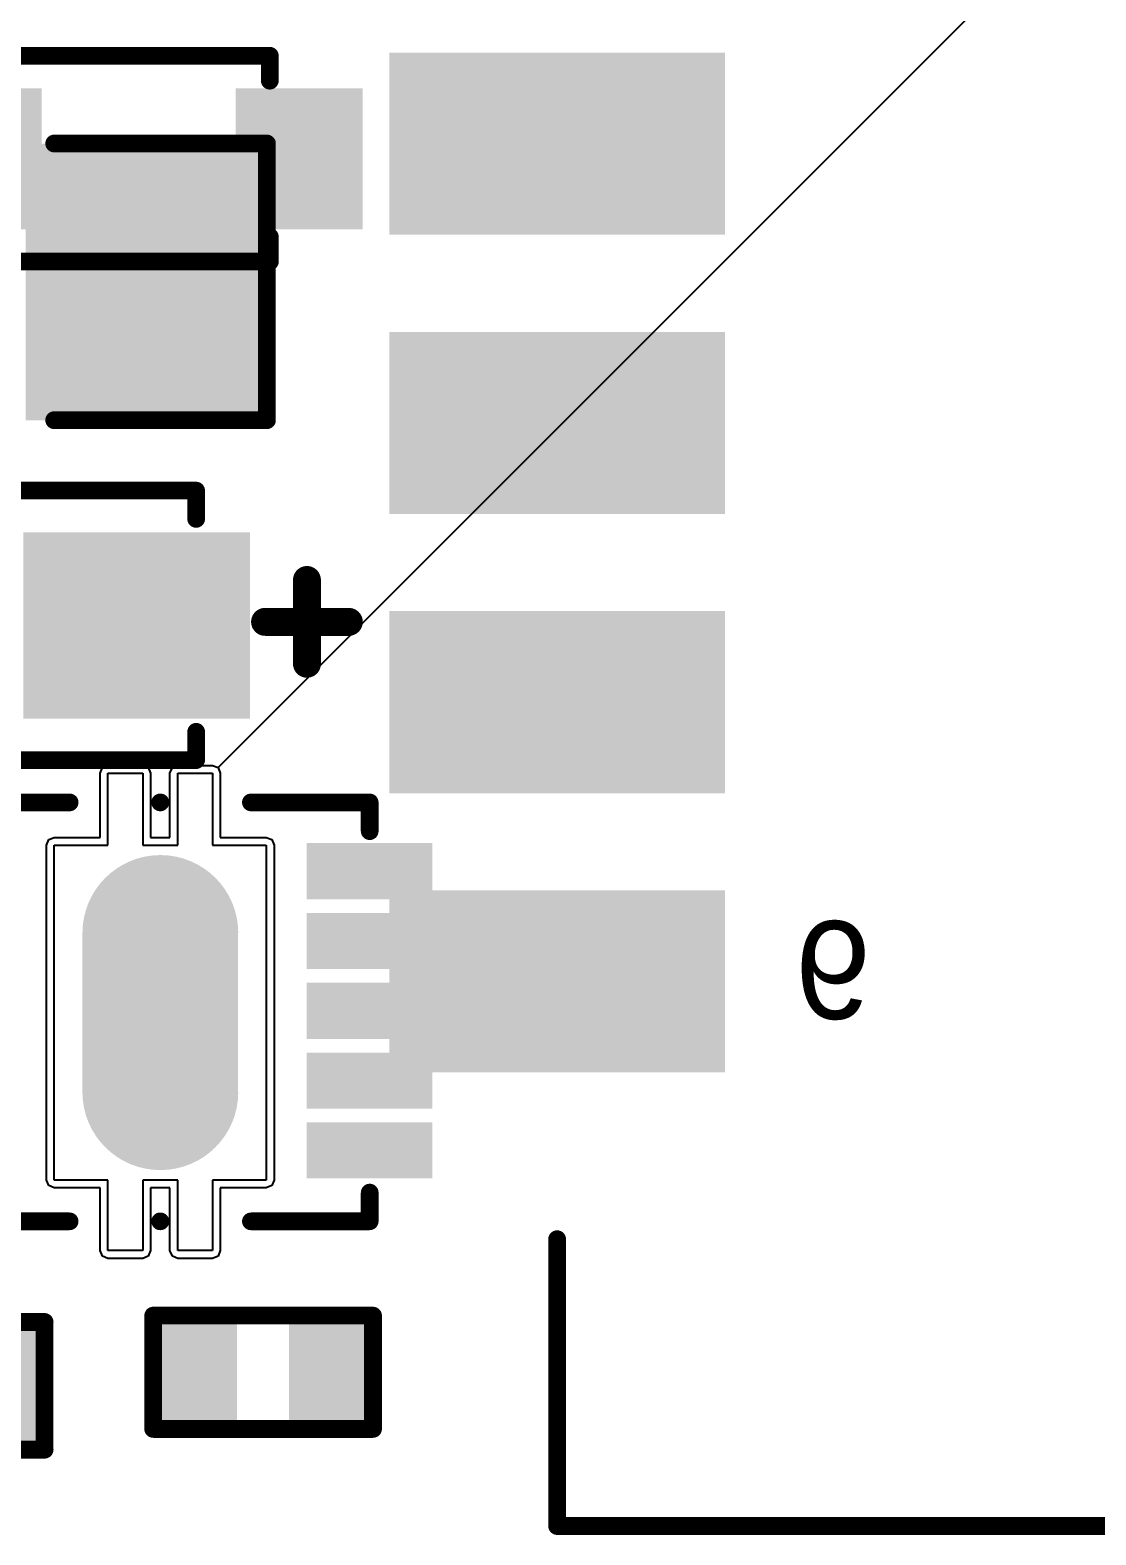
# Model space of a CAD drawing. Header units: inches. Extents: x -5 to 5450, y -4 to 5452.
# Drawn here: x 12.56 to 20.2, y 8.12 to 18.9 of the extents above; entities that cross this region are included whole.
import ezdxf

# ---------------------------------------------------------------- set-up
doc = ezdxf.new("R2010")
doc.units = ezdxf.units.IN
for name, color, linetype in [('Bottom Layer', 5, 'Continuous'), ('Bottom Overlay', 54, 'Continuous'), ('Bottom Paste', 16, 'Continuous'), ('Bottom Solder', 6, 'Continuous'), ('Top Layer', 1, 'Continuous'), ('Top Overlay', 2, 'Continuous'), ('Top Paste', 8, 'Continuous'), ('Top Solder', 216, 'Continuous')]:
    doc.layers.add(name, color=color, linetype=linetype)
doc.styles.add('Arial', font='', dxfattribs={"height": 0.2})
doc.styles.get('Arial').set_extended_font_data('Arial')

# ---------------------------------------------------------------- blocks, each defined once
blk = doc.blocks.new('VSON_10_EP_3_3__9')
at = {"layer": 'Top Layer'}
for points in [[(1.1, 1.154), (1.9, 1.154), (1.9, 0.854), (1.1, 0.854)], [(1.1, 0.654), (1.9, 0.654), (1.9, 0.354), (1.1, 0.354)], [(1.1, 0.154), (1.9, 0.154), (1.9, -0.146), (1.1, -0.146)], [(1.1, -0.346), (1.9, -0.346), (1.9, -0.646), (1.1, -0.646)], [(1.1, -0.846), (1.9, -0.846), (1.9, -1.146), (1.1, -1.146)]]:
    blk.add_hatch(color=1, dxfattribs=at).paths.add_polyline_path(points)
h = blk.add_hatch(color=1, dxfattribs=at)
edge = h.paths.add_edge_path()
edge.add_arc((0.002, -0.579), 0.456, 180, 360)
edge.add_line((0.458, -0.579), (0.458, 0.561))
edge.add_arc((0.002, 0.561), 0.456, 0, 180)
edge.add_line((-0.454, 0.561), (-0.454, -0.579))
at = {"layer": 'Top Paste'}
for points in [[(1.1, 1.154), (1.9, 1.154), (1.9, 0.854), (1.1, 0.854)], [(1.1, 0.654), (1.9, 0.654), (1.9, 0.354), (1.1, 0.354)], [(1.1, 0.154), (1.9, 0.154), (1.9, -0.146), (1.1, -0.146)], [(1.1, -0.346), (1.9, -0.346), (1.9, -0.646), (1.1, -0.646)], [(1.1, -0.846), (1.9, -0.846), (1.9, -1.146), (1.1, -1.146)]]:
    blk.add_hatch(color=8, dxfattribs=at).paths.add_polyline_path(points)
h = blk.add_hatch(color=8, dxfattribs=at)
edge = h.paths.add_edge_path()
edge.add_arc((0.002, -0.579), 0.456, 180, 360)
edge.add_line((0.458, -0.579), (0.458, 0.561))
edge.add_arc((0.002, 0.561), 0.456, 0, 180)
edge.add_line((-0.454, 0.561), (-0.454, -0.579))
at = {"layer": 'Top Solder'}
for points in [[(1.049, 1.205), (1.951, 1.205), (1.951, 0.803), (1.049, 0.803)], [(1.049, 0.705), (1.951, 0.705), (1.951, 0.303), (1.049, 0.303)], [(1.049, 0.205), (1.951, 0.205), (1.951, -0.197), (1.049, -0.197)], [(1.049, -0.295), (1.951, -0.295), (1.951, -0.697), (1.049, -0.697)], [(1.049, -0.795), (1.951, -0.795), (1.951, -1.197), (1.049, -1.197)]]:
    blk.add_hatch(color=216, dxfattribs=at).paths.add_polyline_path(points)
h = blk.add_hatch(color=216, dxfattribs=at)
edge = h.paths.add_edge_path()
edge.add_arc((0.002, -0.579), 0.558, 180, 360)
edge.add_line((0.559, -0.579), (0.559, 0.561))
edge.add_arc((0.002, 0.561), 0.558, 0, 180)
edge.add_line((-0.556, 0.561), (-0.556, -0.579))
at = {"layer": 'Top Layer'}
for p, q in [((-0.374, 1.191), (-0.374, 1.706)), ((-0.374, 1.706), (-0.124, 1.706)), ((-0.124, 1.706), (-0.124, 1.191)), ((0.126, 1.191), (0.126, 1.706)), ((0.126, 1.706), (0.376, 1.706)), ((0.376, 1.706), (0.376, 1.191)), ((-0.759, 1.191), (-0.759, 1.191)), ((-0.759, 1.191), (-0.374, 1.191)), ((-0.759, 0.886), (-0.759, 1.191)), ((-0.124, 1.191), (0.126, 1.191)), ((0.376, 1.191), (0.761, 1.191)), ((0.761, 1.191), (0.761, -1.209)), ((-0.759, -1.209), (-0.759, 0.886)), ((-0.759, 0.886), (-0.759, 0.886)), ((-0.374, -1.209), (-0.759, -1.209)), ((-0.374, -1.714), (-0.374, -1.209)), ((0.126, -1.209), (-0.124, -1.209)), ((-0.124, -1.209), (-0.124, -1.714)), ((0.126, -1.714), (0.126, -1.209)), ((0.761, -1.209), (0.376, -1.209)), ((0.376, -1.209), (0.376, -1.714)), ((-0.124, -1.714), (-0.374, -1.714)), ((0.376, -1.714), (0.126, -1.714))]:
    blk.add_line(p, q, dxfattribs=at)
at = {"layer": 'Top Overlay'}
for points in [[(-1.499, 1.496, 0.127, 0.127, 0), (-0.648, 1.496, 0.127, 0.127, 0)], [(0.001, 1.496, 0.127, 0.127, 0), (0.002, 1.496, 0.127, 0.127, 0)], [(0.651, 1.496, 0.127, 0.127, 0), (1.501, 1.496, 0.127, 0.127, 0)], [(1.501, 1.29, 0.127, 0.127, 0), (1.501, 1.496, 0.127, 0.127, 0)], [(1.501, -1.504, 0.127, 0.127, 0), (1.501, -1.298, 0.127, 0.127, 0)], [(-1.499, -1.504, 0.127, 0.127, 0), (-0.648, -1.504, 0.127, 0.127, 0)], [(0.001, -1.504, 0.127, 0.127, 0), (0.002, -1.504, 0.127, 0.127, 0)], [(0.651, -1.504, 0.127, 0.127, 0), (1.501, -1.504, 0.127, 0.127, 0)]]:
    blk.add_lwpolyline(points, format="xyseb", dxfattribs=at)
for points in [[(-0.679, 1.496, 0.0635, 0.0635, 1), (-0.616, 1.496, 0.0635, 0.0635, 1)], [(-0.031, 1.496, 0.0635, 0.0635, 1), (0.032, 1.496, 0.0635, 0.0635, 1)], [(-0.029, 1.496, 0.0635, 0.0635, 1), (0.034, 1.496, 0.0635, 0.0635, 1)], [(0.619, 1.496, 0.0635, 0.0635, 1), (0.682, 1.496, 0.0635, 0.0635, 1)], [(1.47, 1.496, 0.0635, 0.0635, 1), (1.533, 1.496, 0.0635, 0.0635, 1)], [(1.47, 1.496, 0.0635, 0.0635, 1), (1.533, 1.496, 0.0635, 0.0635, 1)], [(1.47, 1.29, 0.0635, 0.0635, 1), (1.533, 1.29, 0.0635, 0.0635, 1)], [(1.47, -1.298, 0.0635, 0.0635, 1), (1.533, -1.298, 0.0635, 0.0635, 1)], [(-0.679, -1.504, 0.0635, 0.0635, 1), (-0.616, -1.504, 0.0635, 0.0635, 1)], [(-0.031, -1.504, 0.0635, 0.0635, 1), (0.032, -1.504, 0.0635, 0.0635, 1)], [(-0.029, -1.504, 0.0635, 0.0635, 1), (0.034, -1.504, 0.0635, 0.0635, 1)], [(0.619, -1.504, 0.0635, 0.0635, 1), (0.682, -1.504, 0.0635, 0.0635, 1)], [(1.47, -1.504, 0.0635, 0.0635, 1), (1.533, -1.504, 0.0635, 0.0635, 1)], [(1.47, -1.504, 0.0635, 0.0635, 1), (1.533, -1.504, 0.0635, 0.0635, 1)]]:
    blk.add_lwpolyline(points, format="xyseb", close=True, dxfattribs=at)
at = {"layer": 'Top Solder'}
for p, q in [((0.415, 1.745), (5436.376, 5440.364)), ((-0.429, 1.706), (-0.412, 1.745)), ((-0.412, 1.745), (-0.374, 1.761)), ((-0.374, 1.761), (-0.124, 1.761)), ((-0.124, 1.761), (-0.085, 1.745)), ((-0.085, 1.745), (-0.069, 1.706)), ((0.071, 1.706), (0.088, 1.745)), ((0.088, 1.745), (0.126, 1.761)), ((0.126, 1.761), (0.376, 1.761)), ((0.376, 1.761), (0.415, 1.745)), ((0.415, 1.745), (0.431, 1.706)), ((-0.429, 1.246), (-0.429, 1.706)), ((-0.069, 1.706), (-0.069, 1.246)), ((0.071, 1.246), (0.071, 1.706)), ((0.431, 1.706), (0.431, 1.246)), ((-0.814, 1.191), (-0.797, 1.23)), ((-0.814, 0.886), (-0.814, 1.191)), ((-0.797, 1.23), (-0.759, 1.246)), ((-0.759, 1.246), (-0.429, 1.246)), ((-0.069, 1.246), (0.071, 1.246)), ((0.431, 1.246), (0.761, 1.246)), ((0.761, 1.246), (0.8, 1.23)), ((0.8, 1.23), (0.816, 1.191)), ((0.816, 1.191), (0.816, -1.209)), ((-0.814, -1.209), (-0.814, 0.886)), ((-0.814, 0.886), (-0.814, 0.886)), ((-0.797, -1.248), (-0.814, -1.209)), ((-0.759, -1.264), (-0.797, -1.248)), ((-0.429, -1.264), (-0.759, -1.264)), ((-0.429, -1.714), (-0.429, -1.264)), ((0.071, -1.264), (-0.069, -1.264)), ((-0.069, -1.264), (-0.069, -1.714)), ((0.071, -1.714), (0.071, -1.264)), ((0.761, -1.264), (0.431, -1.264)), ((0.431, -1.264), (0.431, -1.714)), ((0.8, -1.248), (0.761, -1.264)), ((0.816, -1.209), (0.8, -1.248)), ((-0.412, -1.753), (-0.429, -1.714)), ((-0.069, -1.714), (-0.085, -1.753)), ((0.088, -1.753), (0.071, -1.714)), ((0.431, -1.714), (0.415, -1.753)), ((-0.374, -1.769), (-0.412, -1.753)), ((-0.124, -1.769), (-0.374, -1.769)), ((-0.085, -1.753), (-0.124, -1.769)), ((0.126, -1.769), (0.088, -1.753)), ((0.376, -1.769), (0.126, -1.769)), ((0.415, -1.753), (0.376, -1.769))]:
    blk.add_line(p, q, dxfattribs=at)
blk = doc.blocks.new('BL_R8812AF1_B_14')
at = {"layer": 'Bottom Layer'}
for points in [[(-14.6, 1.55), (-12.4, 1.55), (-12.4, 0.45), (-14.6, 0.45)], [(-14.6, -0.45), (-12.4, -0.45), (-12.4, -1.55), (-14.6, -1.55)], [(-14.6, -2.45), (-12.4, -2.45), (-12.4, -3.55), (-14.6, -3.55)], [(-14.6, -4.45), (-12.4, -4.45), (-12.4, -5.55), (-14.6, -5.55)]]:
    blk.add_hatch(color=5, dxfattribs=at).paths.add_polyline_path(points)
at = {"layer": 'Bottom Paste'}
for points in [[(-14.6, 1.55), (-12.4, 1.55), (-12.4, 0.45), (-14.6, 0.45)], [(-14.6, -0.45), (-12.4, -0.45), (-12.4, -1.55), (-14.6, -1.55)], [(-14.6, -2.45), (-12.4, -2.45), (-12.4, -3.55), (-14.6, -3.55)], [(-14.6, -4.45), (-12.4, -4.45), (-12.4, -5.55), (-14.6, -5.55)]]:
    blk.add_hatch(color=16, dxfattribs=at).paths.add_polyline_path(points)
at = {"layer": 'Bottom Solder'}
for points in [[(-14.702, 1.652), (-12.298, 1.652), (-12.298, 0.348), (-14.702, 0.348)], [(-14.702, -0.348), (-12.298, -0.348), (-12.298, -1.652), (-14.702, -1.652)], [(-14.702, -2.348), (-12.298, -2.348), (-12.298, -3.652), (-14.702, -3.652)], [(-14.702, -4.348), (-12.298, -4.348), (-12.298, -5.652), (-14.702, -5.652)]]:
    blk.add_hatch(color=6, dxfattribs=at).paths.add_polyline_path(points)
at = {"layer": 'Bottom Overlay'}
for points in [[(-13.5, -8.9, 0.127, 0.127, 0), (-13.5, -6.846, 0.127, 0.127, 0)], [(-13.5, -8.9, 0.127, 0.127, 0), (13.5, -8.9, 0.127, 0.127, 0)]]:
    blk.add_lwpolyline(points, format="xyseb", dxfattribs=at)
for points in [[(-13.532, -6.846, 0.0635, 0.0635, 1), (-13.468, -6.846, 0.0635, 0.0635, 1)], [(-13.532, -8.9, 0.0635, 0.0635, 1), (-13.468, -8.9, 0.0635, 0.0635, 1)], [(-13.532, -8.9, 0.0635, 0.0635, 1), (-13.468, -8.9, 0.0635, 0.0635, 1)]]:
    blk.add_lwpolyline(points, format="xyseb", close=True, dxfattribs=at)
at = {"layer": 'Bottom Overlay', "style": 'Arial', "text_generation_flag": 2}
blk.add_text('6', height=0.7, rotation=180, dxfattribs=at).set_placement((-11.798, -4.568))
blk = doc.blocks.new('R___0402_30')
at = {"layer": 'Top Layer'}
for points in [[(-0.699, -0.318), (-0.699, 0.318), (-0.241, 0.318), (-0.241, -0.318)], [(0.241, -0.318), (0.241, 0.318), (0.699, 0.318), (0.699, -0.318)]]:
    blk.add_hatch(color=1, dxfattribs=at).paths.add_polyline_path(points)
at = {"layer": 'Top Paste'}
for points in [[(-0.699, -0.318), (-0.699, 0.318), (-0.241, 0.318), (-0.241, -0.318)], [(0.241, -0.318), (0.241, 0.318), (0.699, 0.318), (0.699, -0.318)]]:
    blk.add_hatch(color=8, dxfattribs=at).paths.add_polyline_path(points)
at = {"layer": 'Top Solder'}
for points in [[(-0.754, -0.373), (-0.754, 0.373), (-0.186, 0.373), (-0.186, -0.373)], [(0.186, -0.373), (0.186, 0.373), (0.754, 0.373), (0.754, -0.373)]]:
    blk.add_hatch(color=216, dxfattribs=at).paths.add_polyline_path(points)
at = {"layer": 'Top Overlay'}
for points in [[(-0.787, 0.406, 0.127, 0.127, 0), (0.787, 0.406, 0.127, 0.127, 0)], [(-0.787, -0.406, 0.127, 0.127, 0), (-0.787, 0.406, 0.127, 0.127, 0)], [(0.787, -0.406, 0.127, 0.127, 0), (0.787, 0.406, 0.127, 0.127, 0)], [(-0.787, -0.406, 0.127, 0.127, 0), (0.787, -0.406, 0.127, 0.127, 0)], [(-0.813, -0.432, 0.00323, 0.00323, 0), (0.813, -0.432, 0.00323, 0.00323, 0)]]:
    blk.add_lwpolyline(points, format="xyseb", dxfattribs=at)
for points in [[(-0.819, 0.406, 0.0635, 0.0635, 1), (-0.756, 0.406, 0.0635, 0.0635, 1)], [(-0.819, 0.406, 0.0635, 0.0635, 1), (-0.756, 0.406, 0.0635, 0.0635, 1)], [(0.756, 0.406, 0.0635, 0.0635, 1), (0.819, 0.406, 0.0635, 0.0635, 1)], [(0.756, 0.406, 0.0635, 0.0635, 1), (0.819, 0.406, 0.0635, 0.0635, 1)], [(-0.819, -0.406, 0.0635, 0.0635, 1), (-0.756, -0.406, 0.0635, 0.0635, 1)], [(-0.819, -0.406, 0.0635, 0.0635, 1), (-0.756, -0.406, 0.0635, 0.0635, 1)], [(-0.814, -0.432, 0.00161, 0.00161, 1), (-0.812, -0.432, 0.00161, 0.00161, 1)], [(0.756, -0.406, 0.0635, 0.0635, 1), (0.819, -0.406, 0.0635, 0.0635, 1)], [(0.756, -0.406, 0.0635, 0.0635, 1), (0.819, -0.406, 0.0635, 0.0635, 1)], [(0.812, -0.432, 0.00161, 0.00161, 1), (0.814, -0.432, 0.00161, 0.00161, 1)]]:
    blk.add_lwpolyline(points, format="xyseb", close=True, dxfattribs=at)
blk = doc.blocks.new('DFN1006_2L__162')
at = {"layer": 'Top Layer'}
for points in [[(-0.7, 0.33), (-0.15, 0.33), (-0.15, -0.33), (-0.7, -0.33)], [(0.15, 0.33), (0.7, 0.33), (0.7, -0.33), (0.15, -0.33)]]:
    blk.add_hatch(color=1, dxfattribs=at).paths.add_polyline_path(points)
at = {"layer": 'Top Overlay'}
blk.add_hatch(color=2, dxfattribs=at).paths.add_polyline_path([(-1.143, -0.508), (-0.813, -0.508), (-0.813, 0.508), (-1.143, 0.508)])
at = {"layer": 'Top Paste'}
for points in [[(-0.7, 0.33), (-0.15, 0.33), (-0.15, -0.33), (-0.7, -0.33)], [(0.15, 0.33), (0.7, 0.33), (0.7, -0.33), (0.15, -0.33)]]:
    blk.add_hatch(color=8, dxfattribs=at).paths.add_polyline_path(points)
at = {"layer": 'Top Solder'}
for points in [[(-0.802, 0.432), (-0.048, 0.432), (-0.048, -0.432), (-0.802, -0.432)], [(0.048, 0.432), (0.802, 0.432), (0.802, -0.432), (0.048, -0.432)]]:
    blk.add_hatch(color=216, dxfattribs=at).paths.add_polyline_path(points)
at = {"layer": 'Top Overlay'}
for points in [[(-0.813, -0.457, 0.127, 0.127, 0), (-0.813, 0.457, 0.127, 0.127, 0)], [(-0.813, 0.457, 0.127, 0.127, 0), (0.813, 0.457, 0.127, 0.127, 0)], [(0.813, -0.457, 0.127, 0.127, 0), (0.813, 0.457, 0.127, 0.127, 0)], [(-0.813, -0.457, 0.127, 0.127, 0), (0.813, -0.457, 0.127, 0.127, 0)]]:
    blk.add_lwpolyline(points, format="xyseb", dxfattribs=at)
for points in [[(-0.845, 0.457, 0.0635, 0.0635, 1), (-0.781, 0.457, 0.0635, 0.0635, 1)], [(-0.845, 0.457, 0.0635, 0.0635, 1), (-0.781, 0.457, 0.0635, 0.0635, 1)], [(0.781, 0.457, 0.0635, 0.0635, 1), (0.845, 0.457, 0.0635, 0.0635, 1)], [(0.781, 0.457, 0.0635, 0.0635, 1), (0.845, 0.457, 0.0635, 0.0635, 1)], [(-0.845, -0.457, 0.0635, 0.0635, 1), (-0.781, -0.457, 0.0635, 0.0635, 1)], [(-0.845, -0.457, 0.0635, 0.0635, 1), (-0.781, -0.457, 0.0635, 0.0635, 1)], [(0.781, -0.457, 0.0635, 0.0635, 1), (0.845, -0.457, 0.0635, 0.0635, 1)], [(0.781, -0.457, 0.0635, 0.0635, 1), (0.845, -0.457, 0.0635, 0.0635, 1)]]:
    blk.add_lwpolyline(points, format="xyseb", close=True, dxfattribs=at)
blk = doc.blocks.new('SOD_323_168')
at = {"layer": 'Top Layer'}
for points in [[(-0.75, -0.45), (-1.55, -0.45), (-1.55, 0.45), (-0.75, 0.45)], [(1.55, -0.45), (0.75, -0.45), (0.75, 0.45), (1.55, 0.45)]]:
    blk.add_hatch(color=1, dxfattribs=at).paths.add_polyline_path(points)
at = {"layer": 'Top Overlay'}
for points in [[(-2.007, 0.481), (-0.914, 0.481), (-0.914, 0.786), (-2.007, 0.786)], [(-2.007, -0.509), (-1.575, -0.509), (-1.575, 0.507), (-2.007, 0.507)], [(-2.007, -0.789), (-0.914, -0.789), (-0.914, -0.484), (-2.007, -0.484)]]:
    blk.add_hatch(color=2, dxfattribs=at).paths.add_polyline_path(points)
at = {"layer": 'Top Paste'}
for points in [[(-0.75, -0.45), (-1.55, -0.45), (-1.55, 0.45), (-0.75, 0.45)], [(1.55, -0.45), (0.75, -0.45), (0.75, 0.45), (1.55, 0.45)]]:
    blk.add_hatch(color=8, dxfattribs=at).paths.add_polyline_path(points)
at = {"layer": 'Top Solder'}
for points in [[(-0.695, -0.505), (-1.605, -0.505), (-1.605, 0.505), (-0.695, 0.505)], [(1.605, -0.505), (0.695, -0.505), (0.695, 0.505), (1.605, 0.505)]]:
    blk.add_hatch(color=216, dxfattribs=at).paths.add_polyline_path(points)
at = {"layer": 'Top Overlay'}
for points in [[(-0.914, 0.737, 0.127, 0.127, 0), (0.94, 0.737, 0.127, 0.127, 0)], [(0.94, 0.559, 0.127, 0.127, 0), (0.94, 0.737, 0.127, 0.127, 0)], [(0.94, -0.737, 0.127, 0.127, 0), (0.94, -0.559, 0.127, 0.127, 0)], [(-0.914, -0.737, 0.127, 0.127, 0), (0.94, -0.737, 0.127, 0.127, 0)]]:
    blk.add_lwpolyline(points, format="xyseb", dxfattribs=at)
for points in [[(-0.946, 0.737, 0.0635, 0.0635, 1), (-0.883, 0.737, 0.0635, 0.0635, 1)], [(0.908, 0.737, 0.0635, 0.0635, 1), (0.972, 0.737, 0.0635, 0.0635, 1)], [(0.908, 0.737, 0.0635, 0.0635, 1), (0.972, 0.737, 0.0635, 0.0635, 1)], [(0.908, 0.559, 0.0635, 0.0635, 1), (0.972, 0.559, 0.0635, 0.0635, 1)], [(0.908, -0.559, 0.0635, 0.0635, 1), (0.972, -0.559, 0.0635, 0.0635, 1)], [(-0.946, -0.737, 0.0635, 0.0635, 1), (-0.883, -0.737, 0.0635, 0.0635, 1)], [(0.908, -0.737, 0.0635, 0.0635, 1), (0.972, -0.737, 0.0635, 0.0635, 1)], [(0.908, -0.737, 0.0635, 0.0635, 1), (0.972, -0.737, 0.0635, 0.0635, 1)]]:
    blk.add_lwpolyline(points, format="xyseb", close=True, dxfattribs=at)
blk = doc.blocks.new('C___1206_B_207')
at = {"layer": 'Bottom Layer'}
for points in [[(-2.032, 0.889), (-0.508, 0.889), (-0.508, -0.889), (-2.032, -0.889)], [(0.508, 0.889), (2.032, 0.889), (2.032, -0.889), (0.508, -0.889)]]:
    blk.add_hatch(color=5, dxfattribs=at).paths.add_polyline_path(points)
at = {"layer": 'Bottom Paste'}
for points in [[(-2.032, 0.889), (-0.508, 0.889), (-0.508, -0.889), (-2.032, -0.889)], [(0.508, 0.889), (2.032, 0.889), (2.032, -0.889), (0.508, -0.889)]]:
    blk.add_hatch(color=16, dxfattribs=at).paths.add_polyline_path(points)
at = {"layer": 'Bottom Solder'}
for points in [[(-2.1336, 0.9906), (-0.4064, 0.9906), (-0.4064, -0.9906), (-2.1336, -0.9906)], [(0.4064, 0.9906), (2.1336, 0.9906), (2.1336, -0.9906), (0.4064, -0.9906)]]:
    blk.add_hatch(color=6, dxfattribs=at).paths.add_polyline_path(points)
at = {"layer": 'Bottom Overlay'}
for points in [[(-2.1336, -0.9906, 0.127, 0.127, 0), (-2.1336, 0.9906, 0.127, 0.127, 0)], [(-2.1336, 0.9906, 0.127, 0.127, 0), (-0.6096, 0.9906, 0.127, 0.127, 0)], [(0.6096, 0.9906, 0.127, 0.127, 0), (2.1336, 0.9906, 0.127, 0.127, 0)], [(2.1336, -0.9906, 0.127, 0.127, 0), (2.1336, 0.9906, 0.127, 0.127, 0)], [(-2.1336, -0.9906, 0.127, 0.127, 0), (-0.6096, -0.9906, 0.127, 0.127, 0)], [(0.6096, -0.9906, 0.127, 0.127, 0), (2.1336, -0.9906, 0.127, 0.127, 0)]]:
    blk.add_lwpolyline(points, format="xyseb", dxfattribs=at)
for points in [[(-2.16535, 0.9906, 0.0635, 0.0635, 1), (-2.10185, 0.9906, 0.0635, 0.0635, 1)], [(-2.16535, 0.9906, 0.0635, 0.0635, 1), (-2.10185, 0.9906, 0.0635, 0.0635, 1)], [(-0.64135, 0.9906, 0.0635, 0.0635, 1), (-0.57785, 0.9906, 0.0635, 0.0635, 1)], [(0.57785, 0.9906, 0.0635, 0.0635, 1), (0.64135, 0.9906, 0.0635, 0.0635, 1)], [(2.10185, 0.9906, 0.0635, 0.0635, 1), (2.16535, 0.9906, 0.0635, 0.0635, 1)], [(2.10185, 0.9906, 0.0635, 0.0635, 1), (2.16535, 0.9906, 0.0635, 0.0635, 1)], [(-2.16535, -0.9906, 0.0635, 0.0635, 1), (-2.10185, -0.9906, 0.0635, 0.0635, 1)], [(-2.16535, -0.9906, 0.0635, 0.0635, 1), (-2.10185, -0.9906, 0.0635, 0.0635, 1)], [(-0.64135, -0.9906, 0.0635, 0.0635, 1), (-0.57785, -0.9906, 0.0635, 0.0635, 1)], [(0.57785, -0.9906, 0.0635, 0.0635, 1), (0.64135, -0.9906, 0.0635, 0.0635, 1)], [(2.10185, -0.9906, 0.0635, 0.0635, 1), (2.16535, -0.9906, 0.0635, 0.0635, 1)], [(2.10185, -0.9906, 0.0635, 0.0635, 1), (2.16535, -0.9906, 0.0635, 0.0635, 1)]]:
    blk.add_lwpolyline(points, format="xyseb", close=True, dxfattribs=at)
blk = doc.blocks.new('C____A_B_208')
at = {"layer": 'Bottom Layer'}
for points in [[(-1.91, 0.565), (-0.49, 0.565), (-0.49, -0.565), (-1.91, -0.565)], [(0.49, 0.565), (1.91, 0.565), (1.91, -0.565), (0.49, -0.565)]]:
    blk.add_hatch(color=5, dxfattribs=at).paths.add_polyline_path(points)
at = {"layer": 'Bottom Paste'}
for points in [[(-1.91, 0.565), (-0.49, 0.565), (-0.49, -0.565), (-1.91, -0.565)], [(0.49, 0.565), (1.91, 0.565), (1.91, -0.565), (0.49, -0.565)]]:
    blk.add_hatch(color=16, dxfattribs=at).paths.add_polyline_path(points)
at = {"layer": 'Bottom Solder'}
for points in [[(-2.012, 0.667), (-0.388, 0.667), (-0.388, -0.667), (-2.012, -0.667)], [(0.388, 0.667), (2.012, 0.667), (2.012, -0.667), (0.388, -0.667)]]:
    blk.add_hatch(color=6, dxfattribs=at).paths.add_polyline_path(points)
at = {"layer": 'Bottom Overlay'}
for points in [[(1.626, 0.965, 0.127, 0.127, 0), (-1.626, 0.965, 0.127, 0.127, 0)], [(-1.626, 0.965, 0.127, 0.127, 0), (-1.626, 0.762, 0.127, 0.127, 0)], [(1.626, 0.965, 0.127, 0.127, 0), (1.626, 0.711, 0.127, 0.127, 0)], [(-2.419, 0.275, 0.2, 0.2, 0), (-2.419, -0.325, 0.2, 0.2, 0)], [(-2.119, -0.025, 0.2, 0.2, 0), (-2.719, -0.025, 0.2, 0.2, 0)], [(-1.626, -0.762, 0.127, 0.127, 0), (-1.626, -0.965, 0.127, 0.127, 0)], [(1.626, -0.711, 0.127, 0.127, 0), (1.626, -0.965, 0.127, 0.127, 0)], [(1.626, -0.965, 0.127, 0.127, 0), (-1.626, -0.965, 0.127, 0.127, 0)]]:
    blk.add_lwpolyline(points, format="xyseb", dxfattribs=at)
for points in [[(-1.657, 0.965, 0.0635, 0.0635, 1), (-1.594, 0.965, 0.0635, 0.0635, 1)], [(-1.657, 0.965, 0.0635, 0.0635, 1), (-1.594, 0.965, 0.0635, 0.0635, 1)], [(1.594, 0.965, 0.0635, 0.0635, 1), (1.657, 0.965, 0.0635, 0.0635, 1)], [(1.594, 0.965, 0.0635, 0.0635, 1), (1.657, 0.965, 0.0635, 0.0635, 1)], [(-1.657, 0.762, 0.0635, 0.0635, 1), (-1.594, 0.762, 0.0635, 0.0635, 1)], [(1.594, 0.711, 0.0635, 0.0635, 1), (1.657, 0.711, 0.0635, 0.0635, 1)], [(-2.469, 0.275, 0.1, 0.1, 1), (-2.369, 0.275, 0.1, 0.1, 1)], [(-2.769, -0.025, 0.1, 0.1, 1), (-2.669, -0.025, 0.1, 0.1, 1)], [(-2.169, -0.025, 0.1, 0.1, 1), (-2.069, -0.025, 0.1, 0.1, 1)], [(-2.469, -0.325, 0.1, 0.1, 1), (-2.369, -0.325, 0.1, 0.1, 1)], [(-1.657, -0.762, 0.0635, 0.0635, 1), (-1.594, -0.762, 0.0635, 0.0635, 1)], [(1.594, -0.711, 0.0635, 0.0635, 1), (1.657, -0.711, 0.0635, 0.0635, 1)], [(-1.657, -0.965, 0.0635, 0.0635, 1), (-1.594, -0.965, 0.0635, 0.0635, 1)], [(-1.657, -0.965, 0.0635, 0.0635, 1), (-1.594, -0.965, 0.0635, 0.0635, 1)], [(1.594, -0.965, 0.0635, 0.0635, 1), (1.657, -0.965, 0.0635, 0.0635, 1)], [(1.594, -0.965, 0.0635, 0.0635, 1), (1.657, -0.965, 0.0635, 0.0635, 1)]]:
    blk.add_lwpolyline(points, format="xyseb", close=True, dxfattribs=at)

msp = doc.modelspace()

# ---------------------------------------------------------------- block references
for name, p in [('VSON_10_EP_3_3__9', (13.495, 11.871)), ('BL_R8812AF1_B_14', (29.839, 17.085)), ('SOD_323_168', (13.341, 17.977)), ('C___1206_B_207', (12.127, 17.095)), ('DFN1006_2L__162', (11.855, 9.189)), ('R___0402_30', (14.233, 9.286))]:
    msp.add_blockref(name, p)
at = {"rotation": 180}
msp.add_blockref('C____A_B_208', (12.128, 14.635), dxfattribs=at)

doc.saveas('drawing.dxf')
